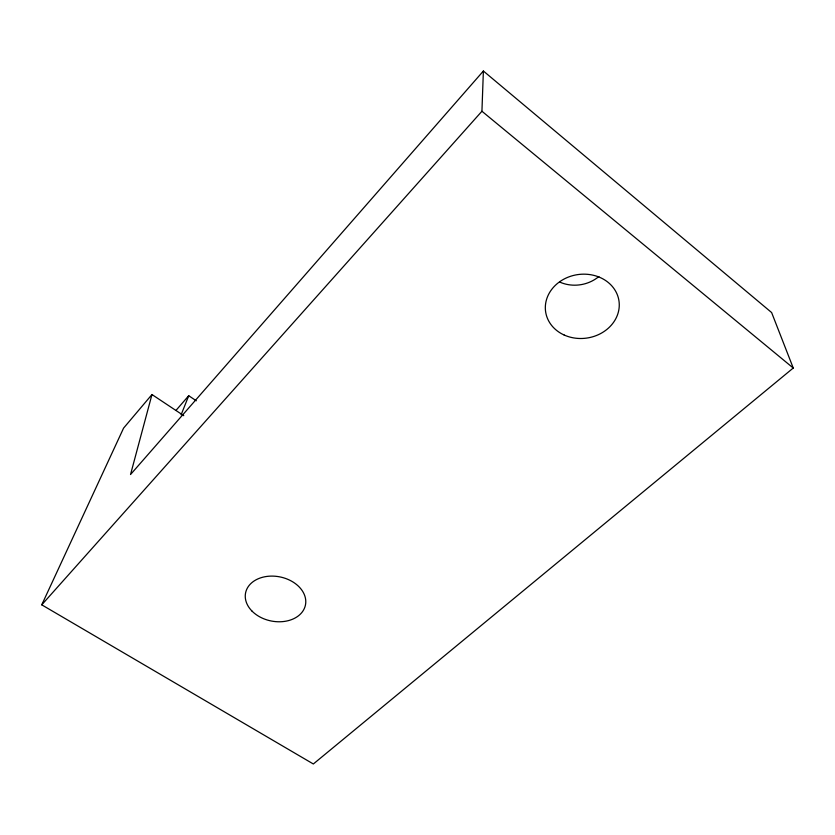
<?xml version="1.0" encoding="UTF-8"?>
<svg xmlns="http://www.w3.org/2000/svg" width="835" height="835" viewBox="0 0 835 835"><rect width="100%" height="100%" fill="white"/><g stroke="black" fill="none" stroke-linecap="round" stroke-linejoin="round"><path stroke-width="1.25" d="M41.75 604.832L481.931 111.243L483.381 71.017L771.623 312.551L793.25 368.026L313.344 763.983L41.75 604.832L123.58 428.125L151.97 394.537L183.763 415.673M151.97 394.537L130.531 474.53L483.381 71.017M181.143 414.745L188.731 395.717L196.288 400.8M176.07 410.309L188.731 395.717M481.931 111.243L793.25 368.026M598.862 276.542A34.308 30.404 -10.6 0 1 560.034 282.199M251.867 610.949A30.54 22.472 11.4 0 0 303.689 609.78A30.54 22.472 11.4 0 0 270.999 576.108A30.54 22.472 11.4 0 0 251.867 610.949M564.147 335.012A37.074 32.054 -8.5 0 0 619.267 304.639A37.074 32.054 -8.5 0 0 563.489 279.36A37.074 32.054 -8.5 0 0 564.147 335.012"/></g></svg>
